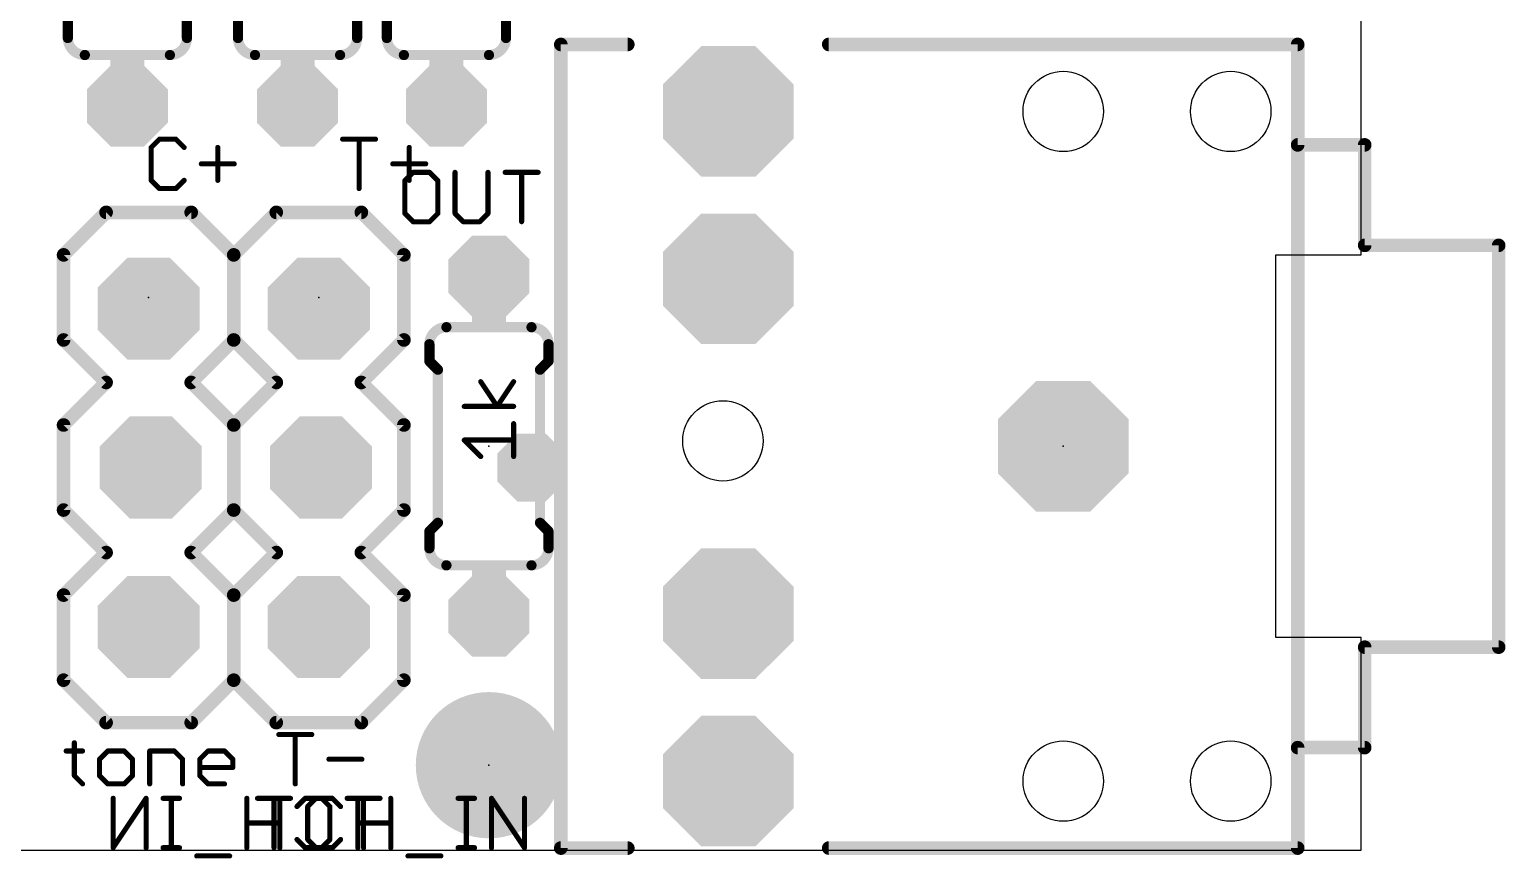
# Model space of a CAD drawing. Extents: x -2.2 to 51.7, y -0.4 to 51.
# Drawn here: x 29.65 to 51.69, y -0.12 to 12.26 of the extents above; entities that cross this region are included whole.
import ezdxf

# ---------------------------------------------------------------- set-up
doc = ezdxf.new("R2010")
doc.units = 0
for name, color, linetype in [('17', 94, 'CONTINUOUS'), ('18', 94, 'CONTINUOUS'), ('20', 178, 'CONTINUOUS'), ('21', 250, 'CONTINUOUS'), ('22', 250, 'CONTINUOUS'), ('23', 178, 'CONTINUOUS'), ('25', 250, 'CONTINUOUS'), ('27', 250, 'CONTINUOUS'), ('51', 250, 'CONTINUOUS')]:
    doc.layers.add(name, color=color, linetype=linetype)

# ---------------------------------------------------------------- blocks, each defined once
blk = doc.blocks.new('RECT')
blk.add_solid([(-0.5, -0.5), (0.5, -0.5), (-0.5, 0.5), (0.5, 0.5)])
blk = doc.blocks.new('OCTAGONP')
at = {"const_width": 0.5}
blk.add_lwpolyline([(-0.25, -0.1036), (-0.25, 0.1036), (-0.1036, 0.25), (0.1036, 0.25), (0.25, 0.1036), (0.25, -0.1036), (0.1036, -0.25), (-0.1036, -0.25), (-0.25, -0.1036), (-0.25, 0.1036)], dxfattribs=at)
blk = doc.blocks.new('ROUNDP')
at = {"const_width": 0.5}
blk.add_lwpolyline([(0, -0.25, 1), (0, 0.25, 1), (0, -0.25)], format="xyb", dxfattribs=at)
blk = doc.blocks.new('OCTAGONV')
at = {"const_width": 0.5}
blk.add_lwpolyline([(-0.25, -0.1036), (-0.25, 0.1036), (-0.1036, 0.25), (0.1036, 0.25), (0.25, 0.1036), (0.25, -0.1036), (0.1036, -0.25), (-0.1036, -0.25), (-0.25, -0.1036), (-0.25, 0.1036)], dxfattribs=at)

msp = doc.modelspace()

# ---------------------------------------------------------------- linework, layer by layer
at = {"layer": '20'}
for p, q in [((49.53, 8.89), (49.53, 15.875)), ((48.26, 3.175), (48.26, 8.89)), ((48.26, 8.89), (49.53, 8.89)), ((49.53, 3.175), (48.26, 3.175)), ((49.53, 0), (49.53, 3.175)), ((0, 0), (49.53, 0))]:
    msp.add_line(p, q, dxfattribs=at)
for centre in [(45.085, 11.0325), (47.585, 11.0325), (40.005, 6.1125), (45.085, 1.0325), (47.585, 1.0325)]:
    msp.add_circle(centre, 0.6, dxfattribs=at)
at = {"layer": '21'}
for points, const_width in [([(30.226, 12.1285), (30.226, 12.3825)], 0.1524), ([(32.004, 12.1285), (32.004, 12.3825)], 0.1524), ([(32.766, 12.1285), (32.766, 12.3825)], 0.1524), ([(34.544, 12.1285), (34.544, 12.3825)], 0.1524), ([(34.9885, 12.1285), (34.9885, 12.3825)], 0.1524), ([(36.7665, 12.1285), (36.7665, 12.3825)], 0.1524), ([(37.585, 0.0325), (37.585, 12.0325)], 0.2032), ([(37.585, 12.0325), (38.585, 12.0325)], 0.2032), ([(48.585, 12.0325), (41.585, 12.0325)], 0.2032), ([(48.585, 0.0325), (48.585, 12.0325)], 0.2032), ([(31.5935, 10.6178), (31.4706, 10.495)], 0.0762), ([(31.8392, 10.6178), (31.5935, 10.6178)], 0.0762), ([(31.9621, 10.495), (31.8392, 10.6178)], 0.0762), ([(34.3281, 10.6178), (34.8196, 10.6178)], 0.0762), ([(34.5738, 9.8806), (34.5738, 10.6178)], 0.0762), ([(31.4706, 10.495), (31.4706, 10.0035)], 0.0762), ([(32.4648, 10.495), (32.4648, 10.0035)], 0.0762), ([(35.3223, 10.495), (35.3223, 10.0035)], 0.0762), ([(32.219, 10.2492), (32.7105, 10.2492)], 0.0762), ([(35.0765, 10.2492), (35.568, 10.2492)], 0.0762), ([(31.4706, 10.0035), (31.5935, 9.8806)], 0.0762), ([(31.5935, 9.8806), (31.8392, 9.8806)], 0.0762), ([(31.8392, 9.8806), (31.9621, 10.0035)], 0.0762), ([(30.7975, 9.525), (30.1625, 8.89)], 0.2032), ([(32.0675, 9.525), (30.7975, 9.525)], 0.2032), ([(32.7025, 8.89), (32.0675, 9.525)], 0.2032), ([(33.3375, 9.525), (32.7025, 8.89)], 0.2032), ([(34.6075, 9.525), (33.3375, 9.525)], 0.2032), ([(35.2425, 8.89), (34.6075, 9.525)], 0.2032), ([(30.1625, 7.62), (30.1625, 8.89)], 0.2032), ([(32.7025, 8.89), (32.7025, 7.62)], 0.2032), ([(32.7025, 7.62), (32.7025, 8.89)], 0.2032), ([(35.2425, 8.89), (35.2425, 7.62)], 0.2032), ([(30.7975, 6.985), (30.1625, 7.62)], 0.2032), ([(32.7025, 7.62), (32.0675, 6.985)], 0.2032), ([(33.3375, 6.985), (32.7025, 7.62)], 0.2032), ([(35.2425, 7.62), (34.6075, 6.985)], 0.2032), ([(35.6235, 7.5565), (35.6235, 7.3025)], 0.1524), ([(37.4015, 7.5565), (37.4015, 7.3025)], 0.1524), ([(35.7505, 7.1755), (35.6235, 7.3025)], 0.1524), ([(37.2745, 7.1755), (37.4015, 7.3025)], 0.1524), ([(30.1625, 6.35), (30.7975, 6.985)], 0.2032), ([(32.0675, 6.985), (32.7025, 6.35)], 0.2032), ([(32.7025, 6.35), (33.3375, 6.985)], 0.2032), ([(34.6075, 6.985), (35.2425, 6.35)], 0.2032), ([(35.7505, 4.8895), (35.7505, 7.1755)], 0.1524), ([(37.2745, 4.8895), (37.2745, 7.1755)], 0.1524), ([(30.1625, 5.08), (30.1625, 6.35)], 0.2032), ([(32.7025, 6.35), (32.7025, 5.08)], 0.2032), ([(32.7025, 5.08), (32.7025, 6.35)], 0.2032), ([(35.2425, 6.35), (35.2425, 5.08)], 0.2032), ([(30.7975, 4.445), (30.1625, 5.08)], 0.2032), ([(32.7025, 5.08), (32.0675, 4.445)], 0.2032), ([(33.3375, 4.445), (32.7025, 5.08)], 0.2032), ([(35.2425, 5.08), (34.6075, 4.445)], 0.2032), ([(35.7505, 4.8895), (35.6235, 4.7625)], 0.1524), ([(37.2745, 4.8895), (37.4015, 4.7625)], 0.1524), ([(35.6235, 4.5085), (35.6235, 4.7625)], 0.1524), ([(37.4015, 4.5085), (37.4015, 4.7625)], 0.1524), ([(30.1625, 3.81), (30.7975, 4.445)], 0.2032), ([(32.0675, 4.445), (32.7025, 3.81)], 0.2032), ([(32.7025, 3.81), (33.3375, 4.445)], 0.2032), ([(34.6075, 4.445), (35.2425, 3.81)], 0.2032), ([(30.1625, 2.54), (30.1625, 3.81)], 0.2032), ([(32.7025, 3.81), (32.7025, 2.54)], 0.2032), ([(32.7025, 2.54), (32.7025, 3.81)], 0.2032), ([(35.2425, 3.81), (35.2425, 2.54)], 0.2032), ([(30.7975, 1.905), (30.1625, 2.54)], 0.2032), ([(32.7025, 2.54), (32.0675, 1.905)], 0.2032), ([(33.3375, 1.905), (32.7025, 2.54)], 0.2032), ([(35.2425, 2.54), (34.6075, 1.905)], 0.2032), ([(32.0675, 1.905), (30.7975, 1.905)], 0.2032), ([(34.6075, 1.905), (33.3375, 1.905)], 0.2032), ([(33.3756, 1.7278), (33.8671, 1.7278)], 0.0762), ([(33.6213, 0.9906), (33.6213, 1.7278)], 0.0762), ([(30.3235, 1.605), (30.3235, 1.1135)], 0.0762), ([(30.2006, 1.4821), (30.4463, 1.4821)], 0.0762), ([(30.8224, 1.4821), (30.6995, 1.3592)], 0.0762), ([(30.6995, 1.3592), (30.6995, 1.1135)], 0.0762), ([(31.0682, 1.4821), (30.8224, 1.4821)], 0.0762), ([(31.191, 1.3592), (31.0682, 1.4821)], 0.0762), ([(31.191, 1.1135), (31.191, 1.3592)], 0.0762), ([(31.448, 0.9906), (31.448, 1.4821)], 0.0762), ([(31.448, 1.4821), (31.8166, 1.4821)], 0.0762), ([(31.8166, 1.4821), (31.9394, 1.3592)], 0.0762), ([(31.9394, 1.3592), (31.9394, 0.9906)], 0.0762), ([(32.1964, 1.3592), (32.3192, 1.4821)], 0.0762), ([(32.1964, 1.1135), (32.1964, 1.3592)], 0.0762), ([(32.3192, 1.4821), (32.565, 1.4821)], 0.0762), ([(32.565, 1.4821), (32.6879, 1.3592)], 0.0762), ([(32.6879, 1.3592), (32.6879, 1.2363)], 0.0762), ([(34.124, 1.3592), (34.6155, 1.3592)], 0.0762), ([(30.3235, 1.1135), (30.4463, 0.9906)], 0.0762), ([(30.6995, 1.1135), (30.8224, 0.9906)], 0.0762), ([(31.0682, 0.9906), (31.191, 1.1135)], 0.0762), ([(32.6879, 1.2363), (32.1964, 1.2363)], 0.0762), ([(32.3192, 0.9906), (32.1964, 1.1135)], 0.0762), ([(30.8224, 0.9906), (31.0682, 0.9906)], 0.0762), ([(32.565, 0.9906), (32.3192, 0.9906)], 0.0762), ([(33.0581, 0.7753), (33.5496, 0.7753)], 0.0762), ([(33.3038, 0.0381), (33.3038, 0.7753)], 0.0762), ([(33.9294, 0.7753), (33.8065, 0.6525)], 0.0762), ([(33.8065, 0.6525), (33.8065, 0.161)], 0.0762), ([(34.1751, 0.7753), (33.9294, 0.7753)], 0.0762), ([(34.298, 0.6525), (34.1751, 0.7753)], 0.0762), ([(34.5549, 0.0381), (34.5549, 0.7753)], 0.0762), ([(35.0464, 0.7753), (35.0464, 0.0381)], 0.0762), ([(36.0518, 0.7753), (36.2975, 0.7753)], 0.0762), ([(36.1746, 0.0381), (36.1746, 0.7753)], 0.0762), ([(36.5507, 0.0381), (36.5507, 0.7753)], 0.0762), ([(36.5507, 0.7753), (37.0422, 0.0381)], 0.0762), ([(37.0422, 0.0381), (37.0422, 0.7753)], 0.0762), ([(34.5549, 0.4067), (35.0464, 0.4067)], 0.0762), ([(33.8065, 0.161), (33.9294, 0.0381)], 0.0762), ([(33.9294, 0.0381), (34.1751, 0.0381)], 0.0762), ([(34.1751, 0.0381), (34.298, 0.161)], 0.0762), ([(36.0518, 0.0381), (36.2975, 0.0381)], 0.0762), ([(37.585, 0.0325), (38.585, 0.0325)], 0.2032), ([(48.585, 0.0325), (41.585, 0.0325)], 0.2032), ([(35.3033, -0.0848), (35.7948, -0.0848)], 0.0762)]:
    msp.add_lwpolyline(points, dxfattribs=dict(at, const_width=const_width))
for points, const_width in [([(30.226, 12.1285, 0.4142), (30.48, 11.8745)], 0.1524), ([(30.2641, 12.1285, 1), (30.1879, 12.1285)], 0.0762), ([(30.1879, 12.1285, 1), (30.2641, 12.1285)], 0.0762), ([(31.75, 11.8745, 0.4142), (32.004, 12.1285)], 0.1524), ([(32.0421, 12.1285, 1), (31.9659, 12.1285)], 0.0762), ([(31.9659, 12.1285, 1), (32.0421, 12.1285)], 0.0762), ([(32.766, 12.1285, 0.4142), (33.02, 11.8745)], 0.1524), ([(32.8041, 12.1285, 1), (32.7279, 12.1285)], 0.0762), ([(32.7279, 12.1285, 1), (32.8041, 12.1285)], 0.0762), ([(34.29, 11.8745, 0.4142), (34.544, 12.1285)], 0.1524), ([(34.5821, 12.1285, 1), (34.5059, 12.1285)], 0.0762), ([(34.5059, 12.1285, 1), (34.5821, 12.1285)], 0.0762), ([(34.9885, 12.1285, 0.4142), (35.2425, 11.8745)], 0.1524), ([(35.0266, 12.1285, 1), (34.9504, 12.1285)], 0.0762), ([(34.9504, 12.1285, 1), (35.0266, 12.1285)], 0.0762), ([(36.5125, 11.8745, 0.4142), (36.7665, 12.1285)], 0.1524), ([(36.8046, 12.1285, 1), (36.7284, 12.1285)], 0.0762), ([(36.7284, 12.1285, 1), (36.8046, 12.1285)], 0.0762), ([(37.6358, 12.0325, 1), (37.5342, 12.0325)], 0.1016), ([(37.585, 12.0833, 1), (37.585, 11.9817)], 0.1016), ([(38.585, 11.9817, 1), (38.585, 12.0833)], 0.1016), ([(41.585, 12.0833, 1), (41.585, 11.9817)], 0.1016), ([(48.6358, 12.0325, 1), (48.5342, 12.0325)], 0.1016), ([(48.585, 11.9817, 1), (48.585, 12.0833)], 0.1016), ([(30.48, 11.8364, 1), (30.48, 11.9126)], 0.0762), ([(31.75, 11.9126, 1), (31.75, 11.8364)], 0.0762), ([(33.02, 11.8364, 1), (33.02, 11.9126)], 0.0762), ([(34.29, 11.9126, 1), (34.29, 11.8364)], 0.0762), ([(35.2425, 11.8364, 1), (35.2425, 11.9126)], 0.0762), ([(36.5125, 11.9126, 1), (36.5125, 11.8364)], 0.0762), ([(31.5935, 10.6369, 1), (31.5935, 10.5988)], 0.0381), ([(31.6069, 10.6044, 1), (31.58, 10.6313)], 0.0381), ([(31.8527, 10.6313, 1), (31.8257, 10.6044)], 0.0381), ([(31.8392, 10.5988, 1), (31.8392, 10.6369)], 0.0381), ([(34.3281, 10.6369, 1), (34.3281, 10.5988)], 0.0381), ([(34.5929, 10.6178, 1), (34.5548, 10.6178)], 0.0381), ([(34.8196, 10.5988, 1), (34.8196, 10.6369)], 0.0381), ([(31.4897, 10.495, 1), (31.4516, 10.495)], 0.0381), ([(31.4571, 10.5084, 1), (31.4841, 10.4815)], 0.0381), ([(31.9486, 10.4815, 1), (31.9756, 10.5084)], 0.0381), ([(32.4838, 10.495, 1), (32.4457, 10.495)], 0.0381), ([(35.3413, 10.495, 1), (35.3032, 10.495)], 0.0381), ([(32.219, 10.2683, 1), (32.219, 10.2302)], 0.0381), ([(32.7105, 10.2302, 1), (32.7105, 10.2683)], 0.0381), ([(35.0765, 10.2683, 1), (35.0765, 10.2302)], 0.0381), ([(35.568, 10.2302, 1), (35.568, 10.2683)], 0.0381), ([(31.4841, 10.0169, 1), (31.4571, 9.99)], 0.0381), ([(31.4516, 10.0035, 1), (31.4897, 10.0035)], 0.0381), ([(31.5935, 9.8997, 1), (31.5935, 9.8616)], 0.0381), ([(31.8392, 9.8616, 1), (31.8392, 9.8997)], 0.0381), ([(31.9756, 9.99, 1), (31.9486, 10.0169)], 0.0381), ([(32.4457, 10.0035, 1), (32.4838, 10.0035)], 0.0381), ([(35.3032, 10.0035, 1), (35.3413, 10.0035)], 0.0381), ([(31.58, 9.8671, 1), (31.6069, 9.8941)], 0.0381), ([(31.8257, 9.8941, 1), (31.8527, 9.8671)], 0.0381), ([(34.5548, 9.8806, 1), (34.5929, 9.8806)], 0.0381), ([(30.7975, 9.5758, 1), (30.7975, 9.4742)], 0.1016), ([(30.8334, 9.4891, 1), (30.7616, 9.5609)], 0.1016), ([(32.1034, 9.5609, 1), (32.0316, 9.4891)], 0.1016), ([(32.0675, 9.4742, 1), (32.0675, 9.5758)], 0.1016), ([(33.3375, 9.5758, 1), (33.3375, 9.4742)], 0.1016), ([(33.3734, 9.4891, 1), (33.3016, 9.5609)], 0.1016), ([(34.6434, 9.5609, 1), (34.5716, 9.4891)], 0.1016), ([(34.6075, 9.4742, 1), (34.6075, 9.5758)], 0.1016), ([(30.2133, 8.89, 1), (30.1117, 8.89)], 0.1016), ([(30.1266, 8.9259, 1), (30.1984, 8.8541)], 0.1016), ([(32.7533, 8.89, 1), (32.6517, 8.89)], 0.1016), ([(32.7533, 8.89, 1), (32.6517, 8.89)], 0.1016), ([(32.6666, 8.9259, 1), (32.7384, 8.8541)], 0.1016), ([(32.6666, 8.8541, 1), (32.7384, 8.9259)], 0.1016), ([(35.2933, 8.89, 1), (35.1917, 8.89)], 0.1016), ([(35.2066, 8.8541, 1), (35.2784, 8.9259)], 0.1016), ([(30.1984, 7.6559, 1), (30.1266, 7.5841)], 0.1016), ([(32.7384, 7.6559, 1), (32.6666, 7.5841)], 0.1016), ([(32.7384, 7.5841, 1), (32.6666, 7.6559)], 0.1016), ([(35.2784, 7.5841, 1), (35.2066, 7.6559)], 0.1016), ([(35.8775, 7.8105, 0.4142), (35.6235, 7.5565)], 0.1524), ([(35.8775, 7.7724, 1), (35.8775, 7.8486)], 0.0762), ([(37.4015, 7.5565, 0.4142), (37.1475, 7.8105)], 0.1524), ([(37.1475, 7.8486, 1), (37.1475, 7.7724)], 0.0762), ([(30.1117, 7.62, 1), (30.2133, 7.62)], 0.1016), ([(32.6517, 7.62, 1), (32.7533, 7.62)], 0.1016), ([(32.6517, 7.62, 1), (32.7533, 7.62)], 0.1016), ([(35.1917, 7.62, 1), (35.2933, 7.62)], 0.1016), ([(35.6616, 7.5565, 1), (35.5854, 7.5565)], 0.0762), ([(35.5854, 7.5565, 1), (35.6616, 7.5565)], 0.0762), ([(37.4396, 7.5565, 1), (37.3634, 7.5565)], 0.0762), ([(37.3634, 7.5565, 1), (37.4396, 7.5565)], 0.0762), ([(35.5854, 7.3025, 1), (35.6616, 7.3025)], 0.0762), ([(35.6504, 7.3294, 1), (35.5966, 7.2756)], 0.0762), ([(37.3634, 7.3025, 1), (37.4396, 7.3025)], 0.0762), ([(37.4284, 7.2756, 1), (37.3746, 7.3294)], 0.0762), ([(30.8334, 6.9491, 1), (30.7616, 7.0209)], 0.1016), ([(30.7616, 6.9491, 1), (30.8334, 7.0209)], 0.1016), ([(32.1034, 7.0209, 1), (32.0316, 6.9491)], 0.1016), ([(32.0316, 7.0209, 1), (32.1034, 6.9491)], 0.1016), ([(33.3734, 6.9491, 1), (33.3016, 7.0209)], 0.1016), ([(33.3016, 6.9491, 1), (33.3734, 7.0209)], 0.1016), ([(34.6434, 7.0209, 1), (34.5716, 6.9491)], 0.1016), ([(34.5716, 7.0209, 1), (34.6434, 6.9491)], 0.1016), ([(35.7886, 7.1755, 1), (35.7124, 7.1755)], 0.0762), ([(35.7236, 7.1486, 1), (35.7774, 7.2024)], 0.0762), ([(37.3126, 7.1755, 1), (37.2364, 7.1755)], 0.0762), ([(37.2476, 7.2024, 1), (37.3014, 7.1486)], 0.0762), ([(30.2133, 6.35, 1), (30.1117, 6.35)], 0.1016), ([(30.1266, 6.3859, 1), (30.1984, 6.3141)], 0.1016), ([(32.7533, 6.35, 1), (32.6517, 6.35)], 0.1016), ([(32.7533, 6.35, 1), (32.6517, 6.35)], 0.1016), ([(32.6666, 6.3859, 1), (32.7384, 6.3141)], 0.1016), ([(32.6666, 6.3141, 1), (32.7384, 6.3859)], 0.1016), ([(35.2933, 6.35, 1), (35.1917, 6.35)], 0.1016), ([(35.2066, 6.3141, 1), (35.2784, 6.3859)], 0.1016), ([(30.1984, 5.1159, 1), (30.1266, 5.0441)], 0.1016), ([(30.1117, 5.08, 1), (30.2133, 5.08)], 0.1016), ([(32.7384, 5.1159, 1), (32.6666, 5.0441)], 0.1016), ([(32.6517, 5.08, 1), (32.7533, 5.08)], 0.1016), ([(32.6517, 5.08, 1), (32.7533, 5.08)], 0.1016), ([(32.7384, 5.0441, 1), (32.6666, 5.1159)], 0.1016), ([(35.1917, 5.08, 1), (35.2933, 5.08)], 0.1016), ([(35.2784, 5.0441, 1), (35.2066, 5.1159)], 0.1016), ([(35.7124, 4.8895, 1), (35.7886, 4.8895)], 0.0762), ([(35.7774, 4.8626, 1), (35.7236, 4.9164)], 0.0762), ([(37.2364, 4.8895, 1), (37.3126, 4.8895)], 0.0762), ([(37.3014, 4.9164, 1), (37.2476, 4.8626)], 0.0762), ([(35.6616, 4.7625, 1), (35.5854, 4.7625)], 0.0762), ([(35.5966, 4.7894, 1), (35.6504, 4.7356)], 0.0762), ([(37.4396, 4.7625, 1), (37.3634, 4.7625)], 0.0762), ([(37.3746, 4.7356, 1), (37.4284, 4.7894)], 0.0762), ([(30.8334, 4.4091, 1), (30.7616, 4.4809)], 0.1016), ([(30.7616, 4.4091, 1), (30.8334, 4.4809)], 0.1016), ([(32.1034, 4.4809, 1), (32.0316, 4.4091)], 0.1016), ([(32.0316, 4.4809, 1), (32.1034, 4.4091)], 0.1016), ([(33.3734, 4.4091, 1), (33.3016, 4.4809)], 0.1016), ([(33.3016, 4.4091, 1), (33.3734, 4.4809)], 0.1016), ([(34.6434, 4.4809, 1), (34.5716, 4.4091)], 0.1016), ([(34.5716, 4.4809, 1), (34.6434, 4.4091)], 0.1016), ([(35.6235, 4.5085, 0.4142), (35.8775, 4.2545)], 0.1524), ([(35.6616, 4.5085, 1), (35.5854, 4.5085)], 0.0762), ([(35.5854, 4.5085, 1), (35.6616, 4.5085)], 0.0762), ([(37.1475, 4.2545, 0.4142), (37.4015, 4.5085)], 0.1524), ([(37.4396, 4.5085, 1), (37.3634, 4.5085)], 0.0762), ([(37.3634, 4.5085, 1), (37.4396, 4.5085)], 0.0762), ([(35.8775, 4.2164, 1), (35.8775, 4.2926)], 0.0762), ([(37.1475, 4.2926, 1), (37.1475, 4.2164)], 0.0762), ([(30.2133, 3.81, 1), (30.1117, 3.81)], 0.1016), ([(30.1266, 3.8459, 1), (30.1984, 3.7741)], 0.1016), ([(32.7533, 3.81, 1), (32.6517, 3.81)], 0.1016), ([(32.7533, 3.81, 1), (32.6517, 3.81)], 0.1016), ([(32.6666, 3.8459, 1), (32.7384, 3.7741)], 0.1016), ([(32.6666, 3.7741, 1), (32.7384, 3.8459)], 0.1016), ([(35.2933, 3.81, 1), (35.1917, 3.81)], 0.1016), ([(35.2066, 3.7741, 1), (35.2784, 3.8459)], 0.1016), ([(30.1984, 2.5759, 1), (30.1266, 2.5041)], 0.1016), ([(30.1117, 2.54, 1), (30.2133, 2.54)], 0.1016), ([(32.7384, 2.5759, 1), (32.6666, 2.5041)], 0.1016), ([(32.6517, 2.54, 1), (32.7533, 2.54)], 0.1016), ([(32.6517, 2.54, 1), (32.7533, 2.54)], 0.1016), ([(32.7384, 2.5041, 1), (32.6666, 2.5759)], 0.1016), ([(35.1917, 2.54, 1), (35.2933, 2.54)], 0.1016), ([(35.2784, 2.5041, 1), (35.2066, 2.5759)], 0.1016), ([(30.7975, 1.9558, 1), (30.7975, 1.8542)], 0.1016), ([(30.7616, 1.8691, 1), (30.8334, 1.9409)], 0.1016), ([(32.0316, 1.9409, 1), (32.1034, 1.8691)], 0.1016), ([(32.0675, 1.8542, 1), (32.0675, 1.9558)], 0.1016), ([(33.3375, 1.9558, 1), (33.3375, 1.8542)], 0.1016), ([(33.3016, 1.8691, 1), (33.3734, 1.9409)], 0.1016), ([(34.5716, 1.9409, 1), (34.6434, 1.8691)], 0.1016), ([(34.6075, 1.8542, 1), (34.6075, 1.9558)], 0.1016), ([(33.3756, 1.7469, 1), (33.3756, 1.7088)], 0.0381), ([(33.6404, 1.7278, 1), (33.6023, 1.7278)], 0.0381), ([(33.8671, 1.7088, 1), (33.8671, 1.7469)], 0.0381), ([(30.3425, 1.605, 1), (30.3044, 1.605)], 0.0381), ([(30.2006, 1.5011, 1), (30.2006, 1.463)], 0.0381), ([(30.4463, 1.463, 1), (30.4463, 1.5011)], 0.0381), ([(30.7186, 1.3592, 1), (30.6805, 1.3592)], 0.0381), ([(30.6861, 1.3727, 1), (30.713, 1.3457)], 0.0381), ([(30.8224, 1.5011, 1), (30.8224, 1.463)], 0.0381), ([(30.8359, 1.4686, 1), (30.8089, 1.4956)], 0.0381), ([(31.0816, 1.4956, 1), (31.0547, 1.4686)], 0.0381), ([(31.0682, 1.463, 1), (31.0682, 1.5011)], 0.0381), ([(31.2101, 1.3592, 1), (31.172, 1.3592)], 0.0381), ([(31.1776, 1.3457, 1), (31.2045, 1.3727)], 0.0381), ([(31.467, 1.4821, 1), (31.4289, 1.4821)], 0.0381), ([(31.448, 1.5011, 1), (31.448, 1.463)], 0.0381), ([(31.83, 1.4956, 1), (31.8031, 1.4686)], 0.0381), ([(31.8166, 1.463, 1), (31.8166, 1.5011)], 0.0381), ([(31.9585, 1.3592, 1), (31.9204, 1.3592)], 0.0381), ([(31.926, 1.3457, 1), (31.9529, 1.3727)], 0.0381), ([(32.1829, 1.3727, 1), (32.2098, 1.3457)], 0.0381), ([(32.2154, 1.3592, 1), (32.1773, 1.3592)], 0.0381), ([(32.3192, 1.5011, 1), (32.3192, 1.463)], 0.0381), ([(32.3327, 1.4686, 1), (32.3058, 1.4956)], 0.0381), ([(32.5785, 1.4956, 1), (32.5515, 1.4686)], 0.0381), ([(32.565, 1.463, 1), (32.565, 1.5011)], 0.0381), ([(32.7069, 1.3592, 1), (32.6688, 1.3592)], 0.0381), ([(32.6744, 1.3457, 1), (32.7013, 1.3727)], 0.0381), ([(34.124, 1.3783, 1), (34.124, 1.3402)], 0.0381), ([(34.6155, 1.3402, 1), (34.6155, 1.3783)], 0.0381), ([(30.3369, 1.1269, 1), (30.31, 1.1)], 0.0381), ([(30.3044, 1.1135, 1), (30.3425, 1.1135)], 0.0381), ([(30.6805, 1.1135, 1), (30.7186, 1.1135)], 0.0381), ([(30.713, 1.1269, 1), (30.6861, 1.1)], 0.0381), ([(31.172, 1.1135, 1), (31.2101, 1.1135)], 0.0381), ([(31.2045, 1.1, 1), (31.1776, 1.1269)], 0.0381), ([(32.1964, 1.2554, 1), (32.1964, 1.2173)], 0.0381), ([(32.2098, 1.1269, 1), (32.1829, 1.1)], 0.0381), ([(32.1773, 1.1135, 1), (32.2154, 1.1135)], 0.0381), ([(32.6688, 1.2363, 1), (32.7069, 1.2363)], 0.0381), ([(32.6879, 1.2173, 1), (32.6879, 1.2554)], 0.0381), ([(30.4329, 0.9771, 1), (30.4598, 1.0041)], 0.0381), ([(30.8224, 1.0096, 1), (30.8224, 0.9716)], 0.0381), ([(30.8089, 0.9771, 1), (30.8359, 1.0041)], 0.0381), ([(31.0547, 1.0041, 1), (31.0816, 0.9771)], 0.0381), ([(31.0682, 0.9716, 1), (31.0682, 1.0096)], 0.0381), ([(31.4289, 0.9906, 1), (31.467, 0.9906)], 0.0381), ([(31.9204, 0.9906, 1), (31.9585, 0.9906)], 0.0381), ([(32.3192, 1.0096, 1), (32.3192, 0.9716)], 0.0381), ([(32.3058, 0.9771, 1), (32.3327, 1.0041)], 0.0381), ([(32.565, 0.9716, 1), (32.565, 1.0096)], 0.0381), ([(33.6023, 0.9906, 1), (33.6404, 0.9906)], 0.0381), ([(33.0581, 0.7944, 1), (33.0581, 0.7563)], 0.0381), ([(33.3229, 0.7753, 1), (33.2848, 0.7753)], 0.0381), ([(33.5496, 0.7563, 1), (33.5496, 0.7944)], 0.0381), ([(33.793, 0.6659, 1), (33.82, 0.639)], 0.0381), ([(33.8256, 0.6525, 1), (33.7875, 0.6525)], 0.0381), ([(33.9294, 0.7944, 1), (33.9294, 0.7563)], 0.0381), ([(33.9429, 0.7619, 1), (33.9159, 0.7888)], 0.0381), ([(34.1886, 0.7888, 1), (34.1617, 0.7619)], 0.0381), ([(34.1751, 0.7563, 1), (34.1751, 0.7944)], 0.0381), ([(34.2845, 0.639, 1), (34.3115, 0.6659)], 0.0381), ([(34.574, 0.7753, 1), (34.5359, 0.7753)], 0.0381), ([(35.0655, 0.7753, 1), (35.0274, 0.7753)], 0.0381), ([(36.0518, 0.7944, 1), (36.0518, 0.7563)], 0.0381), ([(36.1937, 0.7753, 1), (36.1556, 0.7753)], 0.0381), ([(36.2975, 0.7563, 1), (36.2975, 0.7944)], 0.0381), ([(36.5698, 0.7753, 1), (36.5317, 0.7753)], 0.0381), ([(36.5666, 0.7859, 1), (36.5349, 0.7648)], 0.0381), ([(37.0612, 0.7753, 1), (37.0231, 0.7753)], 0.0381), ([(34.5549, 0.4258, 1), (34.5549, 0.3877)], 0.0381), ([(35.0464, 0.3877, 1), (35.0464, 0.4258)], 0.0381), ([(33.2848, 0.0381, 1), (33.3229, 0.0381)], 0.0381), ([(33.82, 0.1744, 1), (33.793, 0.1475)], 0.0381), ([(33.7875, 0.161, 1), (33.8256, 0.161)], 0.0381), ([(33.9294, 0.0572, 1), (33.9294, 0.0191)], 0.0381), ([(33.9159, 0.0246, 1), (33.9429, 0.0516)], 0.0381), ([(34.1617, 0.0516, 1), (34.1886, 0.0246)], 0.0381), ([(34.1751, 0.0191, 1), (34.1751, 0.0572)], 0.0381), ([(34.3115, 0.1475, 1), (34.2845, 0.1744)], 0.0381), ([(34.5359, 0.0381, 1), (34.574, 0.0381)], 0.0381), ([(35.0274, 0.0381, 1), (35.0655, 0.0381)], 0.0381), ([(36.0518, 0.0572, 1), (36.0518, 0.0191)], 0.0381), ([(36.1556, 0.0381, 1), (36.1937, 0.0381)], 0.0381), ([(36.2975, 0.0191, 1), (36.2975, 0.0572)], 0.0381), ([(36.5317, 0.0381, 1), (36.5698, 0.0381)], 0.0381), ([(37.0231, 0.0381, 1), (37.0612, 0.0381)], 0.0381), ([(37.0263, 0.0275, 1), (37.058, 0.0487)], 0.0381), ([(37.585, 0.0833, 1), (37.585, -0.0183)], 0.1016), ([(37.5342, 0.0325, 1), (37.6358, 0.0325)], 0.1016), ([(38.585, -0.0183, 1), (38.585, 0.0833)], 0.1016), ([(41.585, 0.0833, 1), (41.585, -0.0183)], 0.1016), ([(48.5342, 0.0325, 1), (48.6358, 0.0325)], 0.1016), ([(48.585, -0.0183, 1), (48.585, 0.0833)], 0.1016), ([(35.3033, -0.0657, 1), (35.3033, -0.1038)], 0.0381), ([(35.7948, -0.1038, 1), (35.7948, -0.0657)], 0.0381)]:
    msp.add_lwpolyline(points, format="xyb", dxfattribs=dict(at, const_width=const_width))
at = {"layer": '22', "const_width": 0.0762}
for points in [[(31.3943, 0.7753), (30.9028, 0.0381)], [(30.9028, 0.0381), (30.9028, 0.7753)], [(31.3943, 0.0381), (31.3943, 0.7753)], [(31.8932, 0.7753), (31.6475, 0.7753)], [(31.7704, 0.0381), (31.7704, 0.7753)], [(32.8986, 0.7753), (32.8986, 0.0381)], [(33.3901, 0.0381), (33.3901, 0.7753)], [(33.647, 0.6525), (33.7699, 0.7753)], [(33.7699, 0.7753), (34.0156, 0.7753)], [(34.0156, 0.7753), (34.1385, 0.6525)], [(34.1385, 0.6525), (34.1385, 0.161)], [(34.8869, 0.7753), (34.3954, 0.7753)], [(34.6412, 0.0381), (34.6412, 0.7753)], [(33.3901, 0.4067), (32.8986, 0.4067)], [(31.8932, 0.0381), (31.6475, 0.0381)], [(33.7699, 0.0381), (33.647, 0.161)], [(34.0156, 0.0381), (33.7699, 0.0381)], [(34.1385, 0.161), (34.0156, 0.0381)], [(32.6417, -0.0848), (32.1502, -0.0848)]]:
    msp.add_lwpolyline(points, dxfattribs=at)
at = {"layer": '22', "const_width": 0.0381}
for points in [[(30.9219, 0.7753, 1), (30.8838, 0.7753)], [(31.4133, 0.7753, 1), (31.3752, 0.7753)], [(31.4101, 0.7648, 1), (31.3784, 0.7859)], [(31.6475, 0.7944, 1), (31.6475, 0.7563)], [(31.7894, 0.7753, 1), (31.7513, 0.7753)], [(31.8932, 0.7563, 1), (31.8932, 0.7944)], [(32.9176, 0.7753, 1), (32.8795, 0.7753)], [(33.4091, 0.7753, 1), (33.371, 0.7753)], [(33.6335, 0.6659, 1), (33.6605, 0.639)], [(33.7699, 0.7944, 1), (33.7699, 0.7563)], [(33.7833, 0.7619, 1), (33.7564, 0.7888)], [(34.0291, 0.7888, 1), (34.0021, 0.7619)], [(34.0156, 0.7563, 1), (34.0156, 0.7944)], [(34.1575, 0.6525, 1), (34.1194, 0.6525)], [(34.125, 0.639, 1), (34.152, 0.6659)], [(34.3954, 0.7944, 1), (34.3954, 0.7563)], [(34.6602, 0.7753, 1), (34.6221, 0.7753)], [(34.8869, 0.7563, 1), (34.8869, 0.7944)], [(32.8986, 0.4258, 1), (32.8986, 0.3877)], [(33.3901, 0.3877, 1), (33.3901, 0.4258)], [(30.887, 0.0487, 1), (30.9187, 0.0275)], [(30.8838, 0.0381, 1), (30.9219, 0.0381)], [(31.3752, 0.0381, 1), (31.4133, 0.0381)], [(31.6475, 0.0572, 1), (31.6475, 0.0191)], [(31.7513, 0.0381, 1), (31.7894, 0.0381)], [(31.8932, 0.0191, 1), (31.8932, 0.0572)], [(32.8795, 0.0381, 1), (32.9176, 0.0381)], [(33.371, 0.0381, 1), (33.4091, 0.0381)], [(33.6605, 0.1744, 1), (33.6335, 0.1475)], [(33.7699, 0.0572, 1), (33.7699, 0.0191)], [(33.7564, 0.0246, 1), (33.7833, 0.0516)], [(34.0021, 0.0516, 1), (34.0291, 0.0246)], [(34.0156, 0.0191, 1), (34.0156, 0.0572)], [(34.1194, 0.161, 1), (34.1575, 0.161)], [(34.152, 0.1475, 1), (34.125, 0.1744)], [(34.6221, 0.0381, 1), (34.6602, 0.0381)], [(32.1502, -0.0657, 1), (32.1502, -0.1038)], [(32.6417, -0.1038, 1), (32.6417, -0.0657)]]:
    msp.add_lwpolyline(points, format="xyb", dxfattribs=at)
at = {"layer": '23'}
for p in [(31.4325, 8.255), (33.9725, 8.255), (36.5125, 6.0325), (45.085, 6.0325), (36.5125, 1.27)]:
    msp.add_point(p, dxfattribs=at)
at = {"layer": '25', "const_width": 0.0762}
for points in [[(35.3807, 10.1225), (35.2579, 9.9997)], [(35.6265, 10.1225), (35.3807, 10.1225)], [(35.7493, 9.9997), (35.6265, 10.1225)], [(36.0063, 10.1225), (36.0063, 9.5082)], [(36.4978, 9.5082), (36.4978, 10.1225)], [(36.7547, 10.1225), (37.2462, 10.1225)], [(37.0004, 9.3853), (37.0004, 10.1225)], [(35.2579, 9.9997), (35.2579, 9.5082)], [(35.7493, 9.5082), (35.7493, 9.9997)], [(35.2579, 9.5082), (35.3807, 9.3853)], [(35.6265, 9.3853), (35.7493, 9.5082)], [(36.0063, 9.5082), (36.1291, 9.3853)], [(36.3749, 9.3853), (36.4978, 9.5082)], [(35.3807, 9.3853), (35.6265, 9.3853)], [(36.1291, 9.3853), (36.3749, 9.3853)]]:
    msp.add_lwpolyline(points, dxfattribs=at)
at = {"layer": '25', "const_width": 0.0381}
for points in [[(35.3807, 10.1416, 1), (35.3807, 10.1035)], [(35.3942, 10.1091, 1), (35.3673, 10.136)], [(35.6399, 10.136, 1), (35.613, 10.1091)], [(35.6265, 10.1035, 1), (35.6265, 10.1416)], [(36.0253, 10.1225, 1), (35.9872, 10.1225)], [(36.5168, 10.1225, 1), (36.4787, 10.1225)], [(36.7547, 10.1416, 1), (36.7547, 10.1035)], [(37.0195, 10.1225, 1), (36.9814, 10.1225)], [(37.2462, 10.1035, 1), (37.2462, 10.1416)], [(35.2769, 9.9997, 1), (35.2388, 9.9997)], [(35.2444, 10.0131, 1), (35.2713, 9.9862)], [(35.7684, 9.9997, 1), (35.7303, 9.9997)], [(35.7359, 9.9862, 1), (35.7628, 10.0131)], [(35.2388, 9.5082, 1), (35.2769, 9.5082)], [(35.2713, 9.5216, 1), (35.2444, 9.4947)], [(35.7303, 9.5082, 1), (35.7684, 9.5082)], [(35.7628, 9.4947, 1), (35.7359, 9.5216)], [(36.0197, 9.5216, 1), (35.9928, 9.4947)], [(35.9872, 9.5082, 1), (36.0253, 9.5082)], [(36.4787, 9.5082, 1), (36.5168, 9.5082)], [(36.5112, 9.4947, 1), (36.4843, 9.5216)], [(35.3807, 9.4044, 1), (35.3807, 9.3663)], [(35.3673, 9.3718, 1), (35.3942, 9.3988)], [(35.613, 9.3988, 1), (35.6399, 9.3718)], [(35.6265, 9.3663, 1), (35.6265, 9.4044)], [(36.1291, 9.4044, 1), (36.1291, 9.3663)], [(36.1157, 9.3718, 1), (36.1426, 9.3988)], [(36.3614, 9.3988, 1), (36.3884, 9.3718)], [(36.3749, 9.3663, 1), (36.3749, 9.4044)], [(36.9814, 9.3853, 1), (37.0195, 9.3853)]]:
    msp.add_lwpolyline(points, format="xyb", dxfattribs=at)
at = {"layer": '27', "const_width": 0.0762}
for points in [[(36.6351, 6.628), (36.3893, 6.9966)], [(36.8808, 6.9966), (36.6351, 6.628)], [(36.8808, 6.628), (36.1436, 6.628)], [(36.8808, 5.8796), (36.8808, 6.3711)], [(36.3893, 5.8796), (36.1436, 6.1253)], [(36.1436, 6.1253), (36.8808, 6.1253)]]:
    msp.add_lwpolyline(points, dxfattribs=at)
at = {"layer": '27', "const_width": 0.0381}
for points in [[(36.4052, 7.0072, 1), (36.3735, 6.9861)], [(36.8967, 6.9861, 1), (36.8649, 7.0072)], [(36.1436, 6.6471, 1), (36.1436, 6.609)], [(36.6192, 6.6386, 1), (36.6509, 6.6175)], [(36.6192, 6.6175, 1), (36.6509, 6.6386)], [(36.8808, 6.609, 1), (36.8808, 6.6471)], [(36.8999, 6.3711, 1), (36.8618, 6.3711)], [(36.1436, 6.1444, 1), (36.1436, 6.1063)], [(36.157, 6.1388, 1), (36.1301, 6.1119)], [(36.8808, 6.1063, 1), (36.8808, 6.1444)], [(36.3758, 5.8661, 1), (36.4028, 5.8931)], [(36.8618, 5.8796, 1), (36.8999, 5.8796)]]:
    msp.add_lwpolyline(points, format="xyb", dxfattribs=at)
at = {"layer": '51'}
for points, const_width in [([(48.585, 10.5325), (48.585, 12.0325)], 0.2032), ([(30.48, 11.8745), (31.75, 11.8745)], 0.1524), ([(34.29, 11.8745), (33.02, 11.8745)], 0.1524), ([(35.2425, 11.8745), (36.5125, 11.8745)], 0.1524), ([(31.115, 11.1125), (31.115, 11.6205)], 0.508), ([(33.655, 11.1125), (33.655, 11.6205)], 0.508), ([(35.8775, 11.1125), (35.8775, 11.6205)], 0.508), ([(49.585, 10.5325), (48.585, 10.5325)], 0.2032), ([(49.585, 9.0325), (49.585, 10.5325)], 0.2032), ([(51.585, 9.0325), (49.585, 9.0325)], 0.2032), ([(51.585, 3.0325), (51.585, 9.0325)], 0.2032), ([(36.5125, 8.5725), (36.5125, 8.0645)], 0.508), ([(35.8775, 7.8105), (37.1475, 7.8105)], 0.1524), ([(35.8775, 4.2545), (37.1475, 4.2545)], 0.1524), ([(36.5125, 3.4925), (36.5125, 4.0005)], 0.508), ([(49.585, 1.5325), (49.585, 3.0325)], 0.2032), ([(51.585, 3.0325), (49.585, 3.0325)], 0.2032), ([(48.585, 0.0325), (48.585, 1.5325)], 0.2032), ([(49.585, 1.5325), (48.585, 1.5325)], 0.2032)]:
    msp.add_lwpolyline(points, dxfattribs=dict(at, const_width=const_width))
for points, const_width in [([(48.6358, 12.0325, 1), (48.5342, 12.0325)], 0.1016), ([(30.48, 11.9126, 1), (30.48, 11.8364)], 0.0762), ([(31.75, 11.8364, 1), (31.75, 11.9126)], 0.0762), ([(33.02, 11.9126, 1), (33.02, 11.8364)], 0.0762), ([(34.29, 11.8364, 1), (34.29, 11.9126)], 0.0762), ([(35.2425, 11.9126, 1), (35.2425, 11.8364)], 0.0762), ([(36.5125, 11.8364, 1), (36.5125, 11.9126)], 0.0762), ([(31.242, 11.6205, 1), (30.988, 11.6205)], 0.254), ([(33.782, 11.6205, 1), (33.528, 11.6205)], 0.254), ([(36.0045, 11.6205, 1), (35.7505, 11.6205)], 0.254), ([(30.988, 11.1125, 1), (31.242, 11.1125)], 0.254), ([(33.528, 11.1125, 1), (33.782, 11.1125)], 0.254), ([(35.7505, 11.1125, 1), (36.0045, 11.1125)], 0.254), ([(48.585, 10.5833, 1), (48.585, 10.4817)], 0.1016), ([(48.5342, 10.5325, 1), (48.6358, 10.5325)], 0.1016), ([(49.6358, 10.5325, 1), (49.5342, 10.5325)], 0.1016), ([(49.585, 10.4817, 1), (49.585, 10.5833)], 0.1016), ([(49.585, 9.0833, 1), (49.585, 8.9817)], 0.1016), ([(49.5342, 9.0325, 1), (49.6358, 9.0325)], 0.1016), ([(51.6358, 9.0325, 1), (51.5342, 9.0325)], 0.1016), ([(51.585, 8.9817, 1), (51.585, 9.0833)], 0.1016), ([(36.6395, 8.5725, 1), (36.3855, 8.5725)], 0.254), ([(36.3855, 8.0645, 1), (36.6395, 8.0645)], 0.254), ([(35.8775, 7.8486, 1), (35.8775, 7.7724)], 0.0762), ([(37.1475, 7.7724, 1), (37.1475, 7.8486)], 0.0762), ([(35.8775, 4.2926, 1), (35.8775, 4.2164)], 0.0762), ([(36.6395, 4.0005, 1), (36.3855, 4.0005)], 0.254), ([(37.1475, 4.2164, 1), (37.1475, 4.2926)], 0.0762), ([(36.3855, 3.4925, 1), (36.6395, 3.4925)], 0.254), ([(49.6358, 3.0325, 1), (49.5342, 3.0325)], 0.1016), ([(49.585, 3.0833, 1), (49.585, 2.9817)], 0.1016), ([(51.585, 2.9817, 1), (51.585, 3.0833)], 0.1016), ([(51.5342, 3.0325, 1), (51.6358, 3.0325)], 0.1016), ([(48.6358, 1.5325, 1), (48.5342, 1.5325)], 0.1016), ([(48.585, 1.5833, 1), (48.585, 1.4817)], 0.1016), ([(49.5342, 1.5325, 1), (49.6358, 1.5325)], 0.1016), ([(49.585, 1.4817, 1), (49.585, 1.5833)], 0.1016), ([(48.5342, 0.0325, 1), (48.6358, 0.0325)], 0.1016)]:
    msp.add_lwpolyline(points, format="xyb", dxfattribs=dict(at, const_width=const_width))

# ---------------------------------------------------------------- block references
at = {"layer": '17'}
for name, p, xscale, yscale, rotation in [('OCTAGONP', (40.085, 11.0325), 1.95, 1.95, 180), ('OCTAGONP', (40.085, 11.0325), 1.95, 1.95, 180), ('OCTAGONP', (31.115, 11.1125), 1.208, 1.208, 270), ('OCTAGONP', (31.115, 11.1125), 1.208, 1.208, 270), ('OCTAGONP', (33.655, 11.1125), 1.208, 1.208, 90), ('OCTAGONP', (33.655, 11.1125), 1.208, 1.208, 90), ('OCTAGONP', (35.8775, 11.1125), 1.208, 1.208, 270), ('OCTAGONP', (35.8775, 11.1125), 1.208, 1.208, 270), ('OCTAGONP', (40.085, 8.5325), 1.95, 1.95, 180), ('OCTAGONP', (40.085, 8.5325), 1.95, 1.95, 180), ('OCTAGONP', (36.5125, 8.5725), 1.208, 1.208, 270), ('OCTAGONP', (36.5125, 8.5725), 1.208, 1.208, 270), ('OCTAGONP', (45.085, 6.0325), 1.95, 1.95, 180), ('OCTAGONP', (45.085, 6.0325), 1.95, 1.95, 180), ('OCTAGONP', (40.085, 3.5325), 1.95, 1.95, 180), ('OCTAGONP', (40.085, 3.5325), 1.95, 1.95, 180), ('OCTAGONP', (36.5125, 3.4925), 1.208, 1.208, 270), ('OCTAGONP', (36.5125, 3.4925), 1.208, 1.208, 270), ('ROUNDP', (36.5125, 1.27), 2.1844, 2.1844, 180), ('ROUNDP', (36.5125, 1.27), 2.1844, 2.1844, 180), ('OCTAGONP', (40.085, 1.0325), 1.95, 1.95, 180), ('OCTAGONP', (40.085, 1.0325), 1.95, 1.95, 180)]:
    msp.add_blockref(name, p, dxfattribs=dict(at, xscale=xscale, yscale=yscale, rotation=rotation))
at = {"layer": '17', "xscale": 1.524, "yscale": 1.524}
for p in [(31.4325, 8.0883), (31.4325, 8.0883), (33.9725, 8.0883), (33.9725, 8.0883), (31.4642, 5.715), (31.4642, 5.715), (34.0042, 5.715), (34.0042, 5.715), (31.4325, 3.3338), (31.4325, 3.3338), (33.9725, 3.3338), (33.9725, 3.3338)]:
    msp.add_blockref('OCTAGONP', p, dxfattribs=at)
at = {"layer": '18', "xscale": 1.016, "yscale": 1.016}
msp.add_blockref('OCTAGONV', (37.1475, 5.715), dxfattribs=at)
at = {"layer": '51', "yscale": 0.508}
for p, xscale, rotation in [((31.115, 11.7475), 0.254, 270), ((33.655, 11.7475), 0.254, 90), ((35.8775, 11.7475), 0.254, 270), ((31.4325, 8.255), 0.508, 270), ((33.9725, 8.255), 0.508, 270), ((36.5125, 7.9375), 0.254, 270), ((31.4325, 5.715), 0.508, 270), ((33.9725, 5.715), 0.508, 270), ((36.5125, 4.1275), 0.254, 270), ((31.4325, 3.175), 0.508, 270), ((33.9725, 3.175), 0.508, 270)]:
    msp.add_blockref('RECT', p, dxfattribs=dict(at, xscale=xscale, rotation=rotation))

doc.saveas('drawing.dxf')
